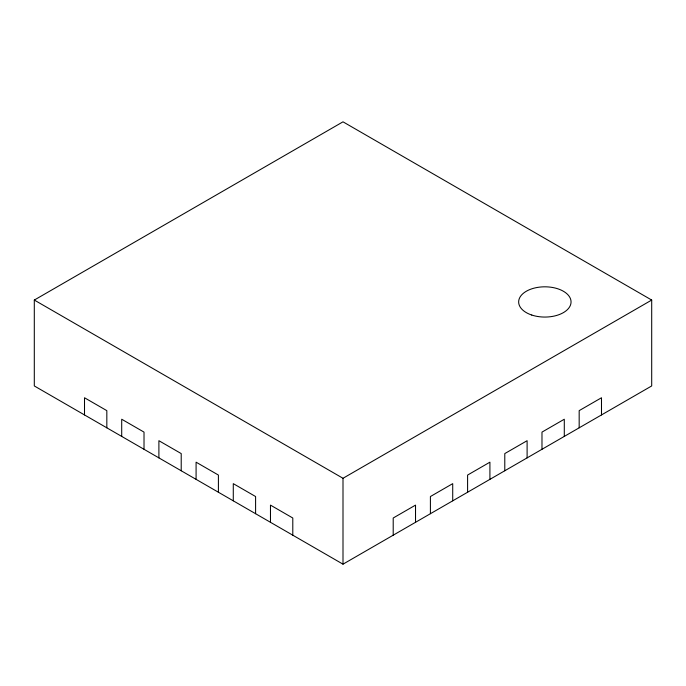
<?xml version="1.0" encoding="UTF-8"?>
<svg xmlns="http://www.w3.org/2000/svg" width="686" height="686" viewBox="0 0 686 686"><rect width="100%" height="100%" fill="white"/><g stroke="black" fill="none" stroke-linecap="round" stroke-linejoin="round"><path stroke-width="1.03" d="M34.3 300.056L343 121.825L651.7 300.056L651.7 385.944L343 564.175L34.3 385.944L34.3 300.056L343 478.279L651.7 300.056M601.493 414.936L601.493 397.76L579.173 410.64L579.173 427.815M564.295 436.407L564.295 419.232L541.983 432.111L541.983 449.296M527.105 457.879L527.105 440.704L504.785 453.583L504.785 470.768M489.915 479.351L489.915 462.175L467.595 475.064L467.595 492.239M452.717 500.831L452.717 483.647L430.405 496.535L430.405 513.711M415.527 522.303L415.527 505.119L393.207 518.007L393.207 535.183M343 478.279L343 564.175M292.793 535.183L292.793 518.007L270.473 505.119L270.473 522.303M255.595 513.711L255.595 496.535L233.283 483.647L233.283 500.831M218.405 492.239L218.405 475.064L196.085 462.175L196.085 479.351M181.215 470.768L181.215 453.583L158.895 440.704L158.895 457.879M144.017 449.296L144.017 432.111L121.705 419.232L121.705 436.407M106.827 427.815L106.827 410.64L84.507 397.76L84.507 414.936M531.753 315.037A26.197 15.126 0 0 0 571.052 301.943A26.197 15.126 0 0 0 531.753 288.84A26.197 15.126 0 0 0 531.753 315.037"/></g></svg>
